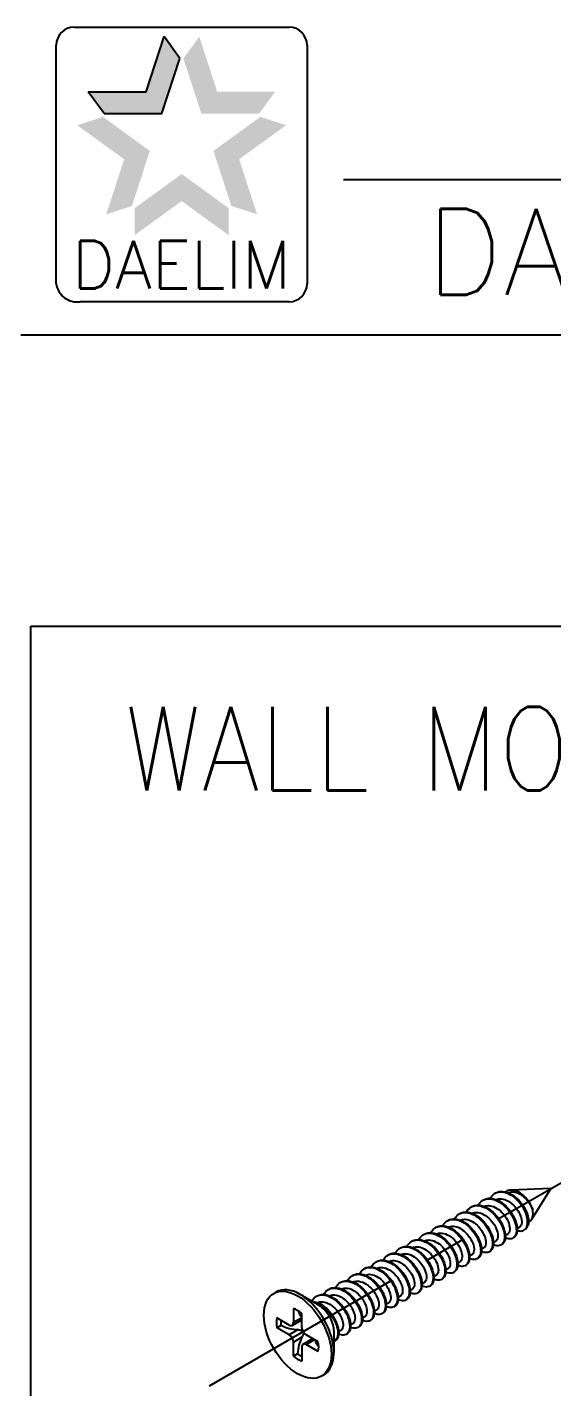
# Model space of a CAD drawing. Extents: x -4509 to -4089, y -1506 to -1209.
# Drawn here: x -4180.8 to -4158.8, y -1321.8 to -1264.9 of the extents above; entities that cross this region are included whole.
import ezdxf
from ezdxf.enums import TextEntityAlignment as Align

# ---------------------------------------------------------------- set-up
doc = ezdxf.new("R2010")
doc.units = 0
doc.header["$LTSCALE"] = 7
doc.linetypes.add('CENTER', pattern=[2, 1.25, -0.25, 0.25, -0.25])
doc.layers.get('0').update_dxf_attribs({"color": 2, "linetype": 'CONTINUOUS'})
doc.layers.add('CL', color=1, linetype='CENTER')
doc.layers.add('D', color=2, linetype='CONTINUOUS')
doc.styles.add('GHS', font='ROMANS.shx', dxfattribs={"bigfont": 'GHS.shx'})
doc.styles.add('ROMANS', font='romans', dxfattribs={"bigfont": 'GHS.shx'})

msp = doc.modelspace()

# ---------------------------------------------------------------- linework, layer by layer
at = {"color": 2, "linetype": 'Continuous'}
for p, q in [((-4178.81015, -1264.86699), (-4169.81015, -1264.86699)), ((-4179.56015, -1275.61699), (-4179.56015, -1265.61699)), ((-4169.06015, -1265.61699), (-4169.06015, -1275.61699)), ((-4167.53764, -1271.25152), (-4100.03764, -1271.25152)), ((-4169.81015, -1276.36699), (-4178.56015, -1276.36699))]:
    msp.add_line(p, q, dxfattribs=at)
at = {"color": 2}
for p, q in [((-4175.7985, -1267.56845), (-4175.04913, -1265.26213)), ((-4174.38403, -1266.17756), (-4175.04913, -1265.26213)), ((-4175.1334, -1268.48388), (-4174.38403, -1266.17756)), ((-4178.22351, -1267.56845), (-4175.7985, -1267.56845)), ((-4177.55841, -1268.48388), (-4178.22351, -1267.56845)), ((-4177.55841, -1268.48388), (-4175.1334, -1268.48388))]:
    msp.add_line(p, q, dxfattribs=at)
at = {"color": 7}
msp.add_line((-4181.03764, -1277.75152), (-4100.03764, -1277.75152), dxfattribs=at)
at = {"color": 2}
msp.add_lwpolyline([(-4180.62631, -1289.9554), (-4105.84188, -1289.9554), (-4105.84188, -1341.06926), (-4180.62631, -1341.06926)], close=True, dxfattribs=at)
at = {"color": 2, "linetype": 'Continuous'}
for centre, radius, start, end in [((-4178.81015, -1265.61699), 0.75, 90, 180), ((-4169.81015, -1265.61699), 0.75, 0, 90), ((-4178.68515, -1275.49199), 0.88388, 188.130102, 278.130102), ((-4169.81015, -1275.61699), 0.75, 270, 0)]:
    msp.add_arc(centre, radius, start, end, dxfattribs=at)
at = {"color": 2}
for points in [[(-4175.7985, -1267.56845), (-4175.1334, -1268.48388), (-4175.04913, -1265.26213), (-4174.38403, -1266.17756)], [(-4173.57117, -1265.26213), (-4174.23627, -1266.17756), (-4172.8218, -1267.56845), (-4173.4869, -1268.48388)], [(-4178.22351, -1267.56845), (-4177.55841, -1268.48388), (-4175.7985, -1267.56845), (-4175.1334, -1268.48388)], [(-4172.8218, -1267.56845), (-4173.4869, -1268.48388), (-4170.39679, -1267.56845), (-4171.06189, -1268.48388)], [(-4176.71835, -1270.39946), (-4175.6422, -1270.0498), (-4178.68023, -1268.97408), (-4177.60407, -1268.62441)], [(-4169.94007, -1268.97408), (-4171.01623, -1268.62441), (-4171.90195, -1270.39946), (-4172.9781, -1270.0498)], [(-4177.46772, -1272.70579), (-4176.39157, -1272.35612), (-4176.71835, -1270.39946), (-4175.6422, -1270.0498)], [(-4171.90195, -1270.39946), (-4172.9781, -1270.0498), (-4171.15258, -1272.70579), (-4172.22873, -1272.35612)], [(-4174.31015, -1272.14913), (-4174.31015, -1271.01759), (-4176.27202, -1273.57451), (-4176.27202, -1272.44297)], [(-4172.34827, -1273.57451), (-4172.34827, -1272.44297), (-4174.31015, -1272.14913), (-4174.31015, -1271.01759)]]:
    msp.add_solid(points, dxfattribs=at)
at = {"layer": 'CL', "color": 1, "linetype": 'CENTER'}
msp.add_line((-4173.15102, -1321.77411), (-4134.89844, -1299.692), dxfattribs=at)
at = {"layer": 'D'}
for p, q in [((-4161.19287, -1313.7165), (-4161.15751, -1313.69609)), ((-4158.84776, -1313.51725), (-4160.51631, -1313.577)), ((-4158.84776, -1313.51725), (-4159.6597, -1314.81407)), ((-4162.18989, -1314.29213), (-4162.15453, -1314.27172)), ((-4161.69138, -1314.00432), (-4161.65602, -1313.9839)), ((-4163.18691, -1314.86776), (-4163.15155, -1314.84735)), ((-4162.6884, -1314.57995), (-4162.65304, -1314.55953)), ((-4159.75309, -1314.90597), (-4159.78143, -1314.92233)), ((-4164.18393, -1315.44339), (-4164.14857, -1315.42298)), ((-4163.68542, -1315.15558), (-4163.65006, -1315.13516)), ((-4160.66918, -1315.43488), (-4160.7569, -1315.48552)), ((-4160.44212, -1315.59246), (-4160.40677, -1315.57205)), ((-4160.17067, -1315.14706), (-4160.25839, -1315.19771)), ((-4159.82781, -1315.08257), (-4159.88548, -1315.17469)), ((-4165.18095, -1316.01902), (-4165.14559, -1315.99861)), ((-4164.68244, -1315.73121), (-4164.64708, -1315.71079)), ((-4161.66621, -1316.01051), (-4161.75392, -1316.06115)), ((-4161.43914, -1316.16809), (-4161.40379, -1316.14768)), ((-4161.16769, -1315.72269), (-4161.25541, -1315.77334)), ((-4160.94063, -1315.88027), (-4160.90528, -1315.85986)), ((-4166.17797, -1316.59465), (-4166.14261, -1316.57424)), ((-4165.67946, -1316.30684), (-4165.6441, -1316.28642)), ((-4162.66323, -1316.58614), (-4162.75094, -1316.63678)), ((-4162.43616, -1316.74372), (-4162.40081, -1316.72331)), ((-4162.16472, -1316.29832), (-4162.25243, -1316.34897)), ((-4161.93765, -1316.4559), (-4161.9023, -1316.43549)), ((-4167.17499, -1317.17028), (-4167.13964, -1317.14987)), ((-4166.67648, -1316.88247), (-4166.64113, -1316.86205)), ((-4163.66025, -1317.16177), (-4163.74796, -1317.21241)), ((-4163.43318, -1317.31935), (-4163.39783, -1317.29894)), ((-4163.16174, -1316.87395), (-4163.24945, -1316.9246)), ((-4162.93467, -1317.03154), (-4162.89932, -1317.01112)), ((-4170.3483, -1317.84769), (-4170.45436, -1317.90893)), ((-4168.17201, -1317.74591), (-4168.13666, -1317.7255)), ((-4167.6735, -1317.4581), (-4167.63815, -1317.43768)), ((-4164.65727, -1317.7374), (-4164.74498, -1317.78804)), ((-4164.4302, -1317.89498), (-4164.39485, -1317.87457)), ((-4164.15876, -1317.44958), (-4164.24647, -1317.50023)), ((-4163.93169, -1317.60717), (-4163.89634, -1317.58675)), ((-4168.61934, -1318.36761), (-4169.3483, -1317.94675)), ((-4168.67052, -1318.03373), (-4168.63517, -1318.01331)), ((-4165.65429, -1318.31303), (-4165.742, -1318.36367)), ((-4165.42723, -1318.47061), (-4165.39187, -1318.4502)), ((-4165.15578, -1318.02521), (-4165.24349, -1318.07586)), ((-4164.92872, -1318.1828), (-4164.89336, -1318.16238)), ((-4169.80792, -1319.23273), (-4170.32039, -1318.93685)), ((-4169.68292, -1319.24511), (-4169.27759, -1319.01109)), ((-4169.63114, -1318.53892), (-4169.63114, -1319.13067)), ((-4169.27759, -1318.92654), (-4169.63114, -1319.13067)), ((-4169.27759, -1319.33479), (-4169.27759, -1318.74304)), ((-4166.65131, -1318.88866), (-4166.73902, -1318.9393)), ((-4166.42425, -1319.04624), (-4166.38889, -1319.02583)), ((-4166.1528, -1318.60084), (-4166.24051, -1318.65149)), ((-4165.92574, -1318.75843), (-4165.89038, -1318.73801)), ((-4170.32039, -1319.3451), (-4170.14382, -1319.24316)), ((-4169.80792, -1319.64098), (-4170.32039, -1319.3451)), ((-4169.43527, -1319.42583), (-4169.80792, -1319.64098)), ((-4167.93408, -1319.46327), (-4167.93408, -1320.39624)), ((-4167.64833, -1319.46429), (-4167.73604, -1319.51493)), ((-4167.42127, -1319.62187), (-4167.38591, -1319.60146)), ((-4167.14982, -1319.17647), (-4167.23753, -1319.22712)), ((-4166.92276, -1319.33406), (-4166.8874, -1319.31364)), ((-4169.63114, -1319.94716), (-4169.25849, -1319.73202)), ((-4169.63114, -1320.53892), (-4169.63114, -1319.94716)), ((-4169.27759, -1320.15129), (-4169.27759, -1320.74304)), ((-4169.22581, -1320.03684), (-4168.82048, -1319.80283)), ((-4168.58834, -1319.93685), (-4169.10081, -1319.64098)), ((-4169.10081, -1320.04923), (-4168.74726, -1319.8451)), ((-4168.58834, -1320.3451), (-4169.10081, -1320.04923)), ((-4167.91978, -1319.90969), (-4167.88442, -1319.88927)), ((-4169.45457, -1320.43697), (-4169.63114, -1320.53892)), ((-4168.3483, -1321.31179), (-4168.45436, -1321.37303))]:
    msp.add_line(p, q, dxfattribs=at)
for centre, radius, start, end in [((-4168.93673, -1318.52483), 0.50693, 192.383747, 227.734321), ((-4169.40921, -1317.8489), 1.57648, 242.216081, 269.053185), ((-4167.8798, -1320.49791), 1.57648, 150.946815, 177.783919), ((-4168.22893, -1319.75077), 0.50693, 192.265679, 227.616253)]:
    msp.add_arc(centre, radius, start, end, dxfattribs=at)
for centre, major_axis, start_param, end_param in [((-4160.55487, -1314.50285), (-0.5, 0.86603), 4.5438442, 4.98946018), ((-4160.12809, -1314.25645), (-0.375, 0.64952), 3.14159265, 4.16158628), ((-4169.45436, -1319.64098), (-1, 1.73205), 3.92699082, 10.21017612), ((-4169.3483, -1319.57974), (-1, 1.73205), 5.49778714, 6.28318531), ((-4169.3483, -1319.57974), (-1, 1.73205), 3.14159265, 5.49778714), ((-4169.45436, -1319.64098), (-0.625, 1.08253), 0.58404024, 0.98675608), ((-4169.27779, -1319.53904), (-0.625, 1.08253), 0.78516299, 0.98675608), ((-4169.45436, -1319.64098), (-0.625, 1.08253), 5.29642922, 5.69914506), ((-4169.80792, -1319.02861), (-0.125, 0.21651), 2.35619449, 3.92699082), ((-4169.10081, -1319.43685), (-0.125, 0.21651), 0.78539816, 2.35619449), ((-4169.80792, -1319.8451), (-0.125, 0.21651), 3.92699082, 5.49778714), ((-4169.10081, -1320.25335), (-0.125, 0.21651), 5.49778714, 7.06858347), ((-4169.45436, -1319.64098), (-0.625, 1.08253), 3.7256329, 4.12834874), ((-4169.45436, -1319.64098), (-0.625, 1.08253), 2.15483657, 2.55755241), ((-4169.27779, -1319.53904), (-0.625, 1.08253), 2.15483657, 2.35642967)]:
    msp.add_ellipse(centre, major_axis=major_axis, ratio=0.57735027, start_param=start_param, end_param=end_param, dxfattribs=at)
for points, knots in [([(-4161.3831, -1313.92181), (-4161.37981, -1313.91546), (-4161.32941, -1313.82205), (-4161.19201, -1313.68438), (-4160.91199, -1313.63014), (-4160.591, -1313.72678), (-4160.27579, -1313.95568), (-4160.07943, -1314.19485), (-4159.99355, -1314.33644), (-4159.97808, -1314.36354)], [104.048433, 104.048433, 104.048433, 104.048433, 104.0775285, 104.48249942, 104.88747035, 105.29244128, 105.69741221, 106.10238314, 106.19729683, 106.19729683, 106.19729683, 106.19729683]), ([(-4161.15751, -1313.69609), (-4161.07129, -1313.64648), (-4160.85463, -1313.60308), (-4160.50746, -1313.73034), (-4160.29324, -1313.90464), (-4160.21071, -1313.98829)], [104.45795573, 104.45795573, 104.45795573, 104.45795573, 104.90422544, 105.39673355, 105.75168086, 105.75168086, 105.75168086, 105.75168086]), ([(-4159.61229, -1314.41191), (-4159.62348, -1314.36879), (-4159.6384, -1314.32441), (-4159.67549, -1314.23423), (-4159.69763, -1314.18866), (-4159.77179, -1314.05699), (-4159.83174, -1313.97364), (-4159.96935, -1313.82216), (-4160.04594, -1313.75583), (-4160.20725, -1313.65032), (-4160.29049, -1313.61268), (-4160.45396, -1313.5727), (-4160.53249, -1313.57138), (-4160.65485, -1313.60187), (-4160.70157, -1313.62452), (-4160.74254, -1313.65627)], [-11.80676868, -11.80676868, -11.80676868, -11.80676868, -11.49037745, -11.49037745, -11.17080575, -11.17080575, -10.55610243, -10.55610243, -9.93026326, -9.93026326, -9.29328932, -9.29328932, -8.6451818, -8.6451818, -8.17447044, -8.17447044, -8.17447044, -8.17447044]), ([(-4160.64277, -1313.68922), (-4160.61989, -1313.67863), (-4160.51383, -1313.64157), (-4160.29041, -1313.65841), (-4159.98643, -1313.83713), (-4159.74154, -1314.11577), (-4159.64224, -1314.3201), (-4159.61229, -1314.41191)], [110.80267105, 110.80267105, 110.80267105, 110.80267105, 110.9463187, 111.43723162, 111.92814453, 112.41905745, 112.86274007, 112.86274007, 112.86274007, 112.86274007]), ([(-4162.38012, -1314.49744), (-4162.37544, -1314.48841), (-4162.32303, -1314.39297), (-4162.18156, -1314.25614), (-4161.89965, -1314.20651), (-4161.57815, -1314.30756), (-4161.26385, -1314.53994), (-4161.0024, -1314.86305), (-4160.83091, -1315.22162), (-4160.77192, -1315.55465), (-4160.82976, -1315.80526), (-4160.9899, -1315.92991), (-4161.15376, -1315.91257), (-4161.24653, -1315.87213), (-4161.25691, -1315.86727)], [91.48206239, 91.48206239, 91.48206239, 91.48206239, 91.52342973, 91.92840066, 92.33337158, 92.73834251, 93.14331344, 93.54828437, 93.9532553, 94.35822622, 94.76319715, 95.16816808, 95.57313901, 95.62379609, 95.62379609, 95.62379609, 95.62379609]), ([(-4162.15453, -1314.27172), (-4162.11439, -1314.24872), (-4161.96729, -1314.19135), (-4161.66185, -1314.22234), (-4161.26844, -1314.47071), (-4160.94432, -1314.86465), (-4160.75724, -1315.30516), (-4160.7426, -1315.67684), (-4160.83922, -1315.82162), (-4160.90528, -1315.85986)], [91.89158512, 91.89158512, 91.89158512, 91.89158512, 92.09901483, 92.59152293, 93.08403103, 93.57653913, 94.06904723, 94.56155533, 95.03317777, 95.03317777, 95.03317777, 95.03317777]), ([(-4161.88161, -1314.20963), (-4161.85469, -1314.15776), (-4161.76541, -1314.03456), (-4161.5541, -1313.92518), (-4161.24738, -1313.94952), (-4160.92341, -1314.11809), (-4160.6294, -1314.40062), (-4160.40772, -1314.74841), (-4160.28903, -1315.1022), (-4160.28733, -1315.40174), (-4160.3977, -1315.59559), (-4160.57318, -1315.64292), (-4160.70532, -1315.60428), (-4160.7584, -1315.57945)], [97.7652477, 97.7652477, 97.7652477, 97.7652477, 98.00296458, 98.4079355, 98.81290643, 99.21787736, 99.62284829, 100.02781922, 100.43279014, 100.83776107, 101.242732, 101.64770293, 101.90698139, 101.90698139, 101.90698139, 101.90698139]), ([(-4161.65602, -1313.9839), (-4161.5928, -1313.94767), (-4161.41227, -1313.89486), (-4161.06602, -1313.97716), (-4160.68198, -1314.26839), (-4160.38589, -1314.68357), (-4160.23882, -1315.11865), (-4160.26384, -1315.43197), (-4160.35751, -1315.54333), (-4160.40677, -1315.57205)], [98.17477042, 98.17477042, 98.17477042, 98.17477042, 98.50162014, 98.99412824, 99.48663634, 99.97914444, 100.47165254, 100.96416064, 101.31636308, 101.31636308, 101.31636308, 101.31636308]), ([(-4161.63979, -1314.26485), (-4161.57028, -1314.23261), (-4161.39876, -1314.20922), (-4161.10294, -1314.32438), (-4160.82237, -1314.57607), (-4160.62532, -1314.89517), (-4160.54913, -1315.20098), (-4160.59161, -1315.37181), (-4160.65067, -1315.42409), (-4160.66918, -1315.43488)], [98.23630043, 98.23630043, 98.23630043, 98.23630043, 98.67349584, 99.16440875, 99.65532167, 100.14623458, 100.6371475, 101.12806041, 101.31636308, 101.31636308, 101.31636308, 101.31636308]), ([(-4161.14128, -1313.97703), (-4161.13411, -1313.97371), (-4161.0476, -1313.93668), (-4160.85069, -1313.9283), (-4160.54388, -1314.07826), (-4160.27598, -1314.34947), (-4160.10106, -1314.67256), (-4160.05123, -1314.9659), (-4160.10785, -1315.1034), (-4160.16186, -1315.14194), (-4160.17067, -1315.14706)], [104.51948574, 104.51948574, 104.51948574, 104.51948574, 104.56445081, 105.05536373, 105.54627664, 106.03718956, 106.52810247, 107.01901539, 107.5099283, 107.59954839, 107.59954839, 107.59954839, 107.59954839]), ([(-4160.2581, -1315.26291), (-4160.18888, -1315.29117), (-4160.12334, -1315.3013), (-4160.00041, -1315.28432), (-4159.94593, -1315.25325), (-4159.86378, -1315.15087), (-4159.83732, -1315.08), (-4159.81792, -1314.9076), (-4159.82567, -1314.80734), (-4159.87648, -1314.59077), (-4159.91955, -1314.47639), (-4159.97808, -1314.36354)], [-3.73485528, -3.73485528, -3.73485528, -3.73485528, -3.05967989, -3.05967989, -2.31143531, -2.31143531, -1.55207262, -1.55207262, -0.78159357, -0.78159357, 0, 0, 0, 0]), ([(-4160.21071, -1313.98829), (-4160.14647, -1314.05476), (-4160.08731, -1314.12676), (-4159.98282, -1314.2762), (-4159.93779, -1314.35281), (-4159.84875, -1314.53633), (-4159.81294, -1314.64157), (-4159.77649, -1314.83315), (-4159.77539, -1314.918), (-4159.79864, -1315.02404), (-4159.81118, -1315.05601), (-4159.82781, -1315.08257)], [-7.27959199, -7.27959199, -7.27959199, -7.27959199, -6.72594759, -6.72594759, -6.18140184, -6.18140184, -5.42332259, -5.42332259, -4.68307243, -4.68307243, -4.29079271, -4.29079271, -4.29079271, -4.29079271]), ([(-4163.37714, -1315.07307), (-4163.37107, -1315.06136), (-4163.31661, -1314.96393), (-4163.17103, -1314.82804), (-4162.88729, -1314.78303), (-4162.5653, -1314.88846), (-4162.25195, -1315.12428), (-4161.99275, -1315.44933), (-4161.82442, -1315.80803), (-4161.769, -1316.13935), (-4161.83025, -1316.3867), (-4161.99308, -1316.50705), (-4162.15567, -1316.48672), (-4162.24607, -1316.44658), (-4162.25393, -1316.4429)], [78.91569177, 78.91569177, 78.91569177, 78.91569177, 78.96933096, 79.37430189, 79.77927282, 80.18424374, 80.58921467, 80.9941856, 81.39915653, 81.80412746, 82.20909838, 82.61406931, 83.01904024, 83.05742547, 83.05742547, 83.05742547, 83.05742547]), ([(-4163.15155, -1314.84735), (-4163.06248, -1314.79606), (-4162.84114, -1314.75419), (-4162.45264, -1314.9027), (-4162.08499, -1315.23675), (-4161.82475, -1315.66835), (-4161.72448, -1316.08954), (-4161.78492, -1316.33812), (-4161.87181, -1316.4177), (-4161.9023, -1316.43549)], [79.3252145, 79.3252145, 79.3252145, 79.3252145, 79.78631231, 80.27882041, 80.77132851, 81.26383661, 81.75634471, 82.24885281, 82.46680716, 82.46680716, 82.46680716, 82.46680716]), ([(-4162.87863, -1314.78526), (-4162.85033, -1314.73071), (-4162.75844, -1314.60608), (-4162.54252, -1314.4993), (-4162.2346, -1314.52823), (-4161.91085, -1314.70081), (-4161.61845, -1314.98611), (-4161.39952, -1315.33499), (-4161.28426, -1315.68799), (-4161.28612, -1315.98502), (-4161.39962, -1316.17502), (-4161.57497, -1316.21786), (-4161.70485, -1316.17873), (-4161.75542, -1316.15508)], [85.19887708, 85.19887708, 85.19887708, 85.19887708, 85.44886581, 85.85383674, 86.25880766, 86.66377859, 87.06874952, 87.47372045, 87.87869138, 88.2836623, 88.68863323, 89.09360416, 89.34061078, 89.34061078, 89.34061078, 89.34061078]), ([(-4162.65304, -1314.55953), (-4162.63601, -1314.54976), (-4162.51976, -1314.49228), (-4162.25678, -1314.48011), (-4161.85905, -1314.68176), (-4161.51097, -1315.04853), (-4161.28598, -1315.48787), (-4161.22829, -1315.88999), (-4161.3119, -1316.08357), (-4161.38999, -1316.13964), (-4161.40379, -1316.14768)], [85.60839981, 85.60839981, 85.60839981, 85.60839981, 85.69640952, 86.18891762, 86.68142572, 87.17393382, 87.66644192, 88.15895002, 88.65145812, 88.74999246, 88.74999246, 88.74999246, 88.74999246]), ([(-4162.63681, -1314.84048), (-4162.59863, -1314.82284), (-4162.47235, -1314.78789), (-4162.22379, -1314.83336), (-4161.92504, -1315.03823), (-4161.68856, -1315.33943), (-4161.56099, -1315.66052), (-4161.56311, -1315.90178), (-4161.6283, -1315.98844), (-4161.66621, -1316.01051)], [85.66992982, 85.66992982, 85.66992982, 85.66992982, 85.90976006, 86.40067297, 86.89158589, 87.3824988, 87.87341172, 88.36432463, 88.74999246, 88.74999246, 88.74999246, 88.74999246]), ([(-4162.1383, -1314.55266), (-4162.08443, -1314.52776), (-4161.93618, -1314.49732), (-4161.66308, -1314.57595), (-4161.3722, -1314.80545), (-4161.15456, -1315.11723), (-4161.05237, -1315.43233), (-4161.07667, -1315.63796), (-4161.1395, -1315.70624), (-4161.16769, -1315.72269)], [91.95311512, 91.95311512, 91.95311512, 91.95311512, 92.29162795, 92.78254086, 93.27345378, 93.76436669, 94.25527961, 94.74619252, 95.03317777, 95.03317777, 95.03317777, 95.03317777]), ([(-4164.37416, -1315.6487), (-4164.3667, -1315.63431), (-4164.31016, -1315.53492), (-4164.16044, -1315.40007), (-4163.87488, -1315.35969), (-4163.55245, -1315.46948), (-4163.24011, -1315.7087), (-4162.98318, -1316.03564), (-4162.81804, -1316.39441), (-4162.76619, -1316.72397), (-4162.83084, -1316.96801), (-4162.99632, -1317.08404), (-4163.15759, -1317.06082), (-4163.2456, -1317.02103), (-4163.25095, -1317.01853)], [66.34932116, 66.34932116, 66.34932116, 66.34932116, 66.41523219, 66.82020312, 67.22517405, 67.63014498, 68.0351159, 68.44008683, 68.84505776, 69.25002869, 69.65499962, 70.05997054, 70.46494147, 70.49105486, 70.49105486, 70.49105486, 70.49105486]), ([(-4164.14857, -1315.42298), (-4164.10556, -1315.39834), (-4163.95445, -1315.34129), (-4163.64383, -1315.37823), (-4163.25131, -1315.63214), (-4162.93046, -1316.02905), (-4162.74825, -1316.46924), (-4162.73893, -1316.83369), (-4162.83536, -1316.97405), (-4162.89932, -1317.01112)], [66.75884389, 66.75884389, 66.75884389, 66.75884389, 66.98110169, 67.47360979, 67.96611789, 68.45862599, 68.9511341, 69.4436422, 69.90043654, 69.90043654, 69.90043654, 69.90043654]), ([(-4163.87565, -1315.36089), (-4163.84596, -1315.30366), (-4163.75144, -1315.17764), (-4163.53089, -1315.07356), (-4163.2218, -1315.10708), (-4162.89831, -1315.28364), (-4162.60757, -1315.57166), (-4162.39141, -1315.92156), (-4162.27959, -1316.27373), (-4162.28502, -1316.5682), (-4162.40161, -1316.75433), (-4162.57677, -1316.79274), (-4162.70438, -1316.75319), (-4162.75244, -1316.73071)], [72.63250647, 72.63250647, 72.63250647, 72.63250647, 72.89476704, 73.29973797, 73.7047089, 74.10967982, 74.51465075, 74.91962168, 75.32459261, 75.72956354, 76.13453446, 76.53950539, 76.77424016, 76.77424016, 76.77424016, 76.77424016]), ([(-4163.65006, -1315.13516), (-4163.58398, -1315.09728), (-4163.39911, -1315.04536), (-4163.04798, -1315.13456), (-4162.66545, -1315.43082), (-4162.3731, -1315.8482), (-4162.23112, -1316.28215), (-4162.26053, -1316.58823), (-4162.35363, -1316.69579), (-4162.40081, -1316.72331)], [73.0420292, 73.0420292, 73.0420292, 73.0420292, 73.383707, 73.8762151, 74.3687232, 74.8612313, 75.3537394, 75.8462475, 76.18362185, 76.18362185, 76.18362185, 76.18362185]), ([(-4163.63383, -1315.41611), (-4163.62706, -1315.41297), (-4163.54103, -1315.37597), (-4163.34479, -1315.36701), (-4163.03795, -1315.51622), (-4162.7697, -1315.78696), (-4162.5942, -1316.10999), (-4162.5437, -1316.40369), (-4162.60002, -1316.54201), (-4162.65417, -1316.58087), (-4162.66323, -1316.58614)], [73.1035592, 73.1035592, 73.1035592, 73.1035592, 73.14602428, 73.63693719, 74.12785011, 74.61876302, 75.10967594, 75.60058885, 76.09150177, 76.18362185, 76.18362185, 76.18362185, 76.18362185]), ([(-4163.13532, -1315.12829), (-4163.11284, -1315.11789), (-4163.00729, -1315.0808), (-4162.78454, -1315.09695), (-4162.48045, -1315.27497), (-4162.22704, -1315.56245), (-4162.07496, -1315.88619), (-4162.05103, -1316.16318), (-4162.11702, -1316.27076), (-4162.16472, -1316.29832)], [79.38674451, 79.38674451, 79.38674451, 79.38674451, 79.52789217, 80.01880508, 80.509718, 81.00063091, 81.49154383, 81.98245674, 82.46680716, 82.46680716, 82.46680716, 82.46680716]), ([(-4165.37118, -1316.22433), (-4165.36233, -1316.20726), (-4165.30367, -1316.10594), (-4165.14977, -1315.97225), (-4164.86244, -1315.93648), (-4164.53962, -1316.05062), (-4164.22832, -1316.2932), (-4163.9737, -1316.62198), (-4163.81176, -1316.98076), (-4163.7635, -1317.30851), (-4163.83152, -1317.5492), (-4163.99963, -1317.6609), (-4164.15951, -1317.63489), (-4164.24514, -1317.59548), (-4164.24797, -1317.59416)], [53.78295055, 53.78295055, 53.78295055, 53.78295055, 53.86113342, 54.26610435, 54.67107528, 55.07604621, 55.48101714, 55.88598806, 56.29095899, 56.69592992, 57.10090085, 57.50587178, 57.9108427, 57.92468424, 57.92468424, 57.92468424, 57.92468424]), ([(-4165.14559, -1315.99861), (-4165.05368, -1315.94563), (-4164.82761, -1315.90538), (-4164.43475, -1316.06169), (-4164.06929, -1316.40009), (-4163.81326, -1316.833), (-4163.71824, -1317.25217), (-4163.78199, -1317.49374), (-4163.86792, -1317.57017), (-4163.89634, -1317.58675)], [54.19247327, 54.19247327, 54.19247327, 54.19247327, 54.66839918, 55.16090728, 55.65341538, 56.14592348, 56.63843158, 57.13093968, 57.33406593, 57.33406593, 57.33406593, 57.33406593]), ([(-4164.87267, -1315.93652), (-4164.84159, -1315.87662), (-4164.7444, -1315.74924), (-4164.51921, -1315.64796), (-4164.20899, -1315.68607), (-4163.88581, -1315.86657), (-4163.59676, -1316.15727), (-4163.3834, -1316.50814), (-4163.27504, -1316.85942), (-4163.28402, -1317.15128), (-4163.40369, -1317.3335), (-4163.57857, -1317.36758), (-4163.70391, -1317.32764), (-4163.74946, -1317.30634)], [60.06613585, 60.06613585, 60.06613585, 60.06613585, 60.34066827, 60.7456392, 61.15061013, 61.55558106, 61.96055198, 62.36552291, 62.77049384, 63.17546477, 63.5804357, 63.98540662, 64.20786955, 64.20786955, 64.20786955, 64.20786955]), ([(-4164.64708, -1315.71079), (-4164.62719, -1315.69938), (-4164.50724, -1315.64168), (-4164.23894, -1315.6344), (-4163.84147, -1315.84204), (-4163.49613, -1316.21249), (-4163.27572, -1316.65233), (-4163.22334, -1317.05166), (-4163.30928, -1317.23866), (-4163.38611, -1317.29211), (-4163.39783, -1317.29894)], [60.47565858, 60.47565858, 60.47565858, 60.47565858, 60.57849638, 61.07100448, 61.56351258, 62.05602069, 62.54852879, 63.04103689, 63.53354499, 63.61725124, 63.61725124, 63.61725124, 63.61725124]), ([(-4164.63085, -1315.99174), (-4164.57738, -1315.96702), (-4164.42971, -1315.93643), (-4164.1572, -1316.01418), (-4163.86609, -1316.24309), (-4163.64795, -1316.55464), (-4163.54511, -1316.86993), (-4163.5689, -1317.07646), (-4163.6318, -1317.14517), (-4163.66025, -1317.16177)], [60.53718859, 60.53718859, 60.53718859, 60.53718859, 60.87320141, 61.36411433, 61.85502724, 62.34594016, 62.83685307, 63.32776599, 63.61725124, 63.61725124, 63.61725124, 63.61725124]), ([(-4164.13234, -1315.70392), (-4164.06322, -1315.67187), (-4163.89231, -1315.64827), (-4163.59704, -1315.76247), (-4163.31618, -1316.01363), (-4163.11859, -1316.33258), (-4163.04173, -1316.63867), (-4163.08381, -1316.81036), (-4163.14298, -1316.86302), (-4163.16174, -1316.87395)], [66.8203739, 66.8203739, 66.8203739, 66.8203739, 67.2550693, 67.74598222, 68.23689513, 68.72780805, 69.21872096, 69.70963388, 69.90043654, 69.90043654, 69.90043654, 69.90043654]), ([(-4166.3682, -1316.79996), (-4166.35797, -1316.78022), (-4166.29715, -1316.677), (-4166.13902, -1316.54456), (-4165.84997, -1316.51342), (-4165.5268, -1316.63188), (-4165.21658, -1316.87779), (-4164.9643, -1317.20834), (-4164.80559, -1317.56708), (-4164.7609, -1317.89297), (-4164.83229, -1318.13028), (-4165.00299, -1318.23762), (-4165.16144, -1318.2089), (-4165.24467, -1318.16993), (-4165.24499, -1318.16979)], [41.21657993, 41.21657993, 41.21657993, 41.21657993, 41.30703466, 41.71200558, 42.11697651, 42.52194744, 42.92691837, 43.3318893, 43.73686022, 44.14183115, 44.54680208, 44.95177301, 45.35674394, 45.35831363, 45.35831363, 45.35831363, 45.35831363]), ([(-4166.14261, -1316.57424), (-4166.09674, -1316.54796), (-4165.94158, -1316.49129), (-4165.6258, -1316.5343), (-4165.23425, -1316.7937), (-4164.91673, -1317.19348), (-4164.73941, -1317.63325), (-4164.73531, -1317.99047), (-4164.83149, -1318.12648), (-4164.89336, -1318.16238)], [41.62610266, 41.62610266, 41.62610266, 41.62610266, 41.86318856, 42.35569666, 42.84820476, 43.34071286, 43.83322096, 44.32572906, 44.76769531, 44.76769531, 44.76769531, 44.76769531]), ([(-4165.86969, -1316.51215), (-4165.83723, -1316.44957), (-4165.73732, -1316.32088), (-4165.50747, -1316.22251), (-4165.19617, -1316.26518), (-4164.87334, -1316.44961), (-4164.58602, -1316.74294), (-4164.37548, -1317.09472), (-4164.27059, -1317.44506), (-4164.28312, -1317.73426), (-4164.40584, -1317.91254), (-4164.58038, -1317.94238), (-4164.70345, -1317.9021), (-4164.74648, -1317.88197)], [47.49976524, 47.49976524, 47.49976524, 47.49976524, 47.7865695, 48.19154043, 48.59651136, 49.00148229, 49.40645322, 49.81142414, 50.21639507, 50.621366, 51.02633693, 51.43130786, 51.64149894, 51.64149894, 51.64149894, 51.64149894]), ([(-4165.6441, -1316.28642), (-4165.57516, -1316.24689), (-4165.38592, -1316.19594), (-4165.02994, -1316.29214), (-4164.649, -1316.59335), (-4164.36045, -1317.01285), (-4164.22358, -1317.44556), (-4164.25727, -1317.74442), (-4164.34975, -1317.84826), (-4164.39485, -1317.87457)], [47.90928797, 47.90928797, 47.90928797, 47.90928797, 48.26579387, 48.75830197, 49.25081007, 49.74331817, 50.23582627, 50.72833437, 51.05088062, 51.05088062, 51.05088062, 51.05088062]), ([(-4165.62787, -1316.56737), (-4165.60579, -1316.55715), (-4165.50075, -1316.52004), (-4165.27866, -1316.5355), (-4164.97447, -1316.7128), (-4164.72066, -1316.9999), (-4164.56797, -1317.32367), (-4164.54333, -1317.60156), (-4164.60933, -1317.7097), (-4164.65727, -1317.7374)], [47.97081797, 47.97081797, 47.97081797, 47.97081797, 48.10946563, 48.60037855, 49.09129146, 49.58220438, 50.07311729, 50.56403021, 51.05088062, 51.05088062, 51.05088062, 51.05088062]), ([(-4165.12936, -1316.27955), (-4165.09158, -1316.2621), (-4164.96584, -1316.22706), (-4164.71792, -1316.27175), (-4164.419, -1316.47596), (-4164.18207, -1316.77685), (-4164.05387, -1317.09805), (-4164.05538, -1317.34022), (-4164.12061, -1317.42738), (-4164.15876, -1317.44958)], [54.25400328, 54.25400328, 54.25400328, 54.25400328, 54.49133352, 54.98224644, 55.47315935, 55.96407227, 56.45498518, 56.9458981, 57.33406593, 57.33406593, 57.33406593, 57.33406593]), ([(-4167.36522, -1317.37559), (-4167.3536, -1317.35317), (-4167.2906, -1317.24809), (-4167.12821, -1317.117), (-4166.83747, -1317.09049), (-4166.51399, -1317.21326), (-4166.20489, -1317.46245), (-4165.95499, -1317.79474), (-4165.79952, -1318.15337), (-4165.75842, -1318.47734), (-4165.83315, -1318.71123), (-4166.0049, -1318.81329), (-4166.16129, -1318.78328), (-4166.24201, -1318.74542)], [28.65020932, 28.65020932, 28.65020932, 28.65020932, 28.75293589, 29.15790682, 29.56287774, 29.96784867, 30.3728196, 30.77779053, 31.18276146, 31.58773238, 31.99270331, 32.39767424, 32.79194301, 32.79194301, 32.79194301, 32.79194301]), ([(-4167.13964, -1317.14987), (-4167.04488, -1317.0952), (-4166.81404, -1317.05665), (-4166.4169, -1317.22084), (-4166.05368, -1317.56351), (-4165.80192, -1317.99764), (-4165.71216, -1318.41468), (-4165.7791, -1318.6493), (-4165.86403, -1318.72265), (-4165.89038, -1318.73801)], [29.05973205, 29.05973205, 29.05973205, 29.05973205, 29.55048604, 30.04299414, 30.53550224, 31.02801034, 31.52051844, 32.01302654, 32.2013247, 32.2013247, 32.2013247, 32.2013247]), ([(-4166.86671, -1317.08778), (-4166.83286, -1317.02252), (-4166.73021, -1316.89255), (-4166.49568, -1316.79719), (-4166.18333, -1316.84443), (-4165.8609, -1317.03274), (-4165.57535, -1317.32866), (-4165.36767, -1317.6813), (-4165.26626, -1318.03063), (-4165.28233, -1318.31713), (-4165.40808, -1318.49145), (-4165.5822, -1318.51712), (-4165.70298, -1318.47656), (-4165.7435, -1318.4576)], [34.93339462, 34.93339462, 34.93339462, 34.93339462, 35.23247074, 35.63744166, 36.04241259, 36.44738352, 36.85235445, 37.25732538, 37.6622963, 38.06726723, 38.47223816, 38.87720909, 39.07512832, 39.07512832, 39.07512832, 39.07512832]), ([(-4166.64113, -1316.86205), (-4166.61836, -1316.84899), (-4166.49468, -1316.79115), (-4166.22107, -1316.78889), (-4165.82394, -1317.00246), (-4165.48141, -1317.37651), (-4165.26561, -1317.81676), (-4165.21855, -1318.2132), (-4165.30669, -1318.39368), (-4165.38222, -1318.44458), (-4165.39187, -1318.4502)], [35.34291735, 35.34291735, 35.34291735, 35.34291735, 35.46058325, 35.95309135, 36.44559945, 36.93810755, 37.43061565, 37.92312375, 38.41563185, 38.48451001, 38.48451001, 38.48451001, 38.48451001]), ([(-4166.62489, -1317.143), (-4166.55617, -1317.11113), (-4166.38586, -1317.08732), (-4166.09114, -1317.20056), (-4165.80999, -1317.45119), (-4165.61186, -1317.76999), (-4165.53434, -1318.07636), (-4165.576, -1318.24891), (-4165.63529, -1318.30195), (-4165.65429, -1318.31303)], [35.40444736, 35.40444736, 35.40444736, 35.40444736, 35.83664277, 36.32755568, 36.8184686, 37.30938151, 37.80029443, 38.29120734, 38.48451001, 38.48451001, 38.48451001, 38.48451001]), ([(-4166.12638, -1316.85518), (-4166.12001, -1316.85223), (-4166.03446, -1316.81526), (-4165.8389, -1316.80572), (-4165.53202, -1316.95417), (-4165.26342, -1317.22446), (-4165.08734, -1317.54743), (-4165.03617, -1317.84148), (-4165.09218, -1317.98062), (-4165.14647, -1318.01981), (-4165.15578, -1318.02521)], [41.68763267, 41.68763267, 41.68763267, 41.68763267, 41.72759774, 42.21851066, 42.70942357, 43.20033649, 43.6912494, 44.18216232, 44.67307523, 44.76769531, 44.76769531, 44.76769531, 44.76769531]), ([(-4168.36224, -1317.95122), (-4168.34923, -1317.92612), (-4168.28401, -1317.81922), (-4168.11733, -1317.68959), (-4167.82494, -1317.66771), (-4167.50119, -1317.79476), (-4167.19326, -1318.04719), (-4166.94577, -1318.38116), (-4166.79356, -1318.73963), (-4166.75605, -1319.06163), (-4166.83411, -1319.29206), (-4167.00659, -1319.38877), (-4167.16082, -1319.35771), (-4167.23904, -1319.32105)], [16.0838387, 16.0838387, 16.0838387, 16.0838387, 16.19883712, 16.60380805, 17.00877898, 17.4137499, 17.81872083, 18.22369176, 18.62866269, 19.03363362, 19.43860454, 19.84357547, 20.2255724, 20.2255724, 20.2255724, 20.2255724]), ([(-4168.13666, -1317.7255), (-4168.08791, -1317.69758), (-4167.92867, -1317.64137), (-4167.60776, -1317.69057), (-4167.21726, -1317.95539), (-4166.90312, -1318.35795), (-4166.73073, -1318.7972), (-4166.73173, -1319.14717), (-4166.82763, -1319.27892), (-4166.8874, -1319.31364)], [16.49336143, 16.49336143, 16.49336143, 16.49336143, 16.74527542, 17.23778352, 17.73029162, 18.22279973, 18.71530783, 19.20781593, 19.63495408, 19.63495408, 19.63495408, 19.63495408]), ([(-4167.86373, -1317.66341), (-4167.8285, -1317.59546), (-4167.72306, -1317.46427), (-4167.48383, -1317.37202), (-4167.17049, -1317.42381), (-4166.8485, -1317.61598), (-4166.56475, -1317.91443), (-4166.35995, -1318.26788), (-4166.26203, -1318.61615), (-4166.28164, -1318.8999), (-4166.41039, -1319.07023), (-4166.58403, -1319.09182), (-4166.70251, -1319.05101), (-4166.74053, -1319.03323)], [22.36702401, 22.36702401, 22.36702401, 22.36702401, 22.67837197, 23.0833429, 23.48831382, 23.89328475, 24.29825568, 24.70322661, 25.10819754, 25.51316846, 25.91813939, 26.32311032, 26.50875771, 26.50875771, 26.50875771, 26.50875771]), ([(-4167.63815, -1317.43768), (-4167.56634, -1317.3965), (-4167.37268, -1317.34659), (-4167.01192, -1317.44991), (-4166.63264, -1317.75599), (-4166.34794, -1318.1775), (-4166.2162, -1318.60888), (-4166.25405, -1318.90054), (-4166.34586, -1319.00072), (-4166.38889, -1319.02583)], [22.77654674, 22.77654674, 22.77654674, 22.77654674, 23.14788073, 23.64038883, 24.13289693, 24.62540503, 25.11791313, 25.61042124, 25.91813939, 25.91813939, 25.91813939, 25.91813939]), ([(-4167.62191, -1317.71863), (-4167.58452, -1317.70135), (-4167.45933, -1317.66624), (-4167.21205, -1317.71013), (-4166.91297, -1317.91369), (-4166.67558, -1318.21427), (-4166.54675, -1318.53558), (-4166.54764, -1318.77865), (-4166.61291, -1318.86631), (-4166.65131, -1318.88866)], [22.83807675, 22.83807675, 22.83807675, 22.83807675, 23.07290699, 23.5638199, 24.05473282, 24.54564573, 25.03655865, 25.52747156, 25.91813939, 25.91813939, 25.91813939, 25.91813939]), ([(-4167.1234, -1317.43081), (-4167.07033, -1317.40628), (-4166.92323, -1317.37555), (-4166.65133, -1317.45242), (-4166.35998, -1317.68073), (-4166.14135, -1317.99205), (-4166.03786, -1318.30753), (-4166.06113, -1318.51495), (-4166.12411, -1318.5841), (-4166.1528, -1318.60084)], [29.12126205, 29.12126205, 29.12126205, 29.12126205, 29.45477488, 29.94568779, 30.43660071, 30.92751362, 31.41842654, 31.90933945, 32.2013247, 32.2013247, 32.2013247, 32.2013247]), ([(-4168.85639, -1318.23075), (-4168.82034, -1318.16381), (-4168.71314, -1318.03502), (-4168.47194, -1317.94698), (-4168.15764, -1318.00332), (-4167.83613, -1318.19932), (-4167.55423, -1318.50025), (-4167.35233, -1318.85445), (-4167.25791, -1319.20161), (-4167.28104, -1319.48257), (-4167.41279, -1319.64887), (-4167.58586, -1319.66647), (-4167.70204, -1319.62547), (-4167.73755, -1319.60886)], [9.81338207, 9.81338207, 9.81338207, 9.81338207, 10.1242732, 10.52924413, 10.93421506, 11.33918598, 11.74415691, 12.14912784, 12.55409877, 12.9590697, 13.36404062, 13.76901155, 13.94238709, 13.94238709, 13.94238709, 13.94238709]), ([(-4168.83971, -1318.24038), (-4168.82292, -1318.24177), (-4168.68251, -1318.25858), (-4168.39907, -1318.38016), (-4168.03818, -1318.72702), (-4167.79073, -1319.16227), (-4167.70625, -1319.57709), (-4167.77625, -1319.8048), (-4167.86015, -1319.87512), (-4167.88442, -1319.88927)], [4.36491979, 4.36491979, 4.36491979, 4.36491979, 4.43257291, 4.92508101, 5.41758911, 5.91009721, 6.40260531, 6.89511341, 7.06858347, 7.06858347, 7.06858347, 7.06858347]), ([(-4168.7784, -1318.27578), (-4168.68424, -1318.29719), (-4168.47886, -1318.38433), (-4168.18169, -1318.632), (-4167.93664, -1318.9676), (-4167.78771, -1319.32586), (-4167.75378, -1319.64584), (-4167.82259, -1319.83774), (-4167.90245, -1319.90173), (-4167.93408, -1319.9173)], [4.49250243, 4.49250243, 4.49250243, 4.49250243, 4.85965114, 5.26462206, 5.66959299, 6.07456392, 6.47953485, 6.88450578, 7.10193826, 7.10193826, 7.10193826, 7.10193826]), ([(-4168.63517, -1318.01331), (-4168.60953, -1317.99861), (-4168.48208, -1317.94067), (-4168.20317, -1317.94358), (-4167.80646, -1318.16304), (-4167.4668, -1318.5406), (-4167.25566, -1318.98115), (-4167.21392, -1319.3746), (-4167.30415, -1319.54864), (-4167.37834, -1319.59705), (-4167.38591, -1319.60146)], [10.21017612, 10.21017612, 10.21017612, 10.21017612, 10.34267011, 10.83517821, 11.32768632, 11.82019442, 12.31270252, 12.80521062, 13.29771872, 13.35176878, 13.35176878, 13.35176878, 13.35176878]), ([(-4167.93408, -1319.46327), (-4167.93408, -1319.45423), (-4167.93426, -1319.44507), (-4167.93801, -1319.34865), (-4167.95725, -1319.25236), (-4168.02643, -1319.05015), (-4168.07659, -1318.94607), (-4168.20345, -1318.74426), (-4168.27962, -1318.64884), (-4168.44443, -1318.48571), (-4168.53102, -1318.4186), (-4168.61934, -1318.36761)], [2.44916784, 2.44916784, 2.44916784, 2.44916784, 2.5220109, 2.5220109, 3.20496749, 3.20496749, 3.90889509, 3.90889509, 4.63378781, 4.63378781, 5.33259935, 5.33259935, 5.33259935, 5.33259935]), ([(-4168.61893, -1318.29426), (-4168.61296, -1318.29149), (-4168.52789, -1318.25455), (-4168.333, -1318.24443), (-4168.02609, -1318.39214), (-4167.75714, -1318.66196), (-4167.58049, -1318.98486), (-4167.52865, -1319.27926), (-4167.58434, -1319.41923), (-4167.63878, -1319.45874), (-4167.64833, -1319.46429)], [10.27170613, 10.27170613, 10.27170613, 10.27170613, 10.30917121, 10.80008412, 11.29099704, 11.78190995, 12.27282287, 12.76373578, 13.25464869, 13.35176878, 13.35176878, 13.35176878, 13.35176878]), ([(-4168.12042, -1318.00644), (-4168.09874, -1317.99641), (-4167.99421, -1317.95927), (-4167.77278, -1317.97405), (-4167.4685, -1318.15064), (-4167.21428, -1318.43735), (-4167.06098, -1318.76114), (-4167.03564, -1319.03993), (-4167.10163, -1319.14864), (-4167.14982, -1319.17647)], [16.55489144, 16.55489144, 16.55489144, 16.55489144, 16.6910391, 17.18195201, 17.67286493, 18.16377784, 18.65469076, 19.14560367, 19.63495408, 19.63495408, 19.63495408, 19.63495408]), ([(-4169.43527, -1319.42583), (-4169.41675, -1319.42666), (-4169.39813, -1319.42846), (-4169.35946, -1319.43462), (-4169.33896, -1319.43932), (-4169.29902, -1319.45303), (-4169.27863, -1319.46267), (-4169.24946, -1319.48528), (-4169.23921, -1319.49622), (-4169.22298, -1319.52289), (-4169.21792, -1319.53779), (-4169.21151, -1319.57864), (-4169.21424, -1319.60514), (-4169.22708, -1319.66226), (-4169.24047, -1319.69728), (-4169.25849, -1319.73202)], [-1.06591551, -1.06591551, -1.06591551, -1.06591551, -0.93536084, -0.93536084, -0.78996539, -0.78996539, -0.63581576, -0.63581576, -0.52837766, -0.52837766, -0.41512792, -0.41512792, -0.23528824, -0.23528824, 0, 0, 0, 0])]:
    msp.add_open_spline(points, degree=3, knots=knots, dxfattribs=at)

# ---------------------------------------------------------------- texts
at = {"color": 7, "linetype": 'Continuous', "style": 'ROMANS'}
msp.add_text('DAELIM TRADING CO.,LTD.', height=3.6, dxfattribs=at).set_placement((-4133.7773, -1274.82376), align=Align.MIDDLE)
at = {"color": 2, "linetype": 'Continuous', "style": 'ROMANS'}
msp.add_text('DAELIM', height=2, dxfattribs=at).set_placement((-4174.31015, -1275.81699), align=Align.CENTER)
at = {"layer": 'D', "ltscale": 0.5, "style": 'GHS', "width": 0.9}
msp.add_text('WALL MOUNT KIT', height=3.5, dxfattribs=at).set_placement((-4176.71073, -1296.84085))

doc.saveas('drawing.dxf')
